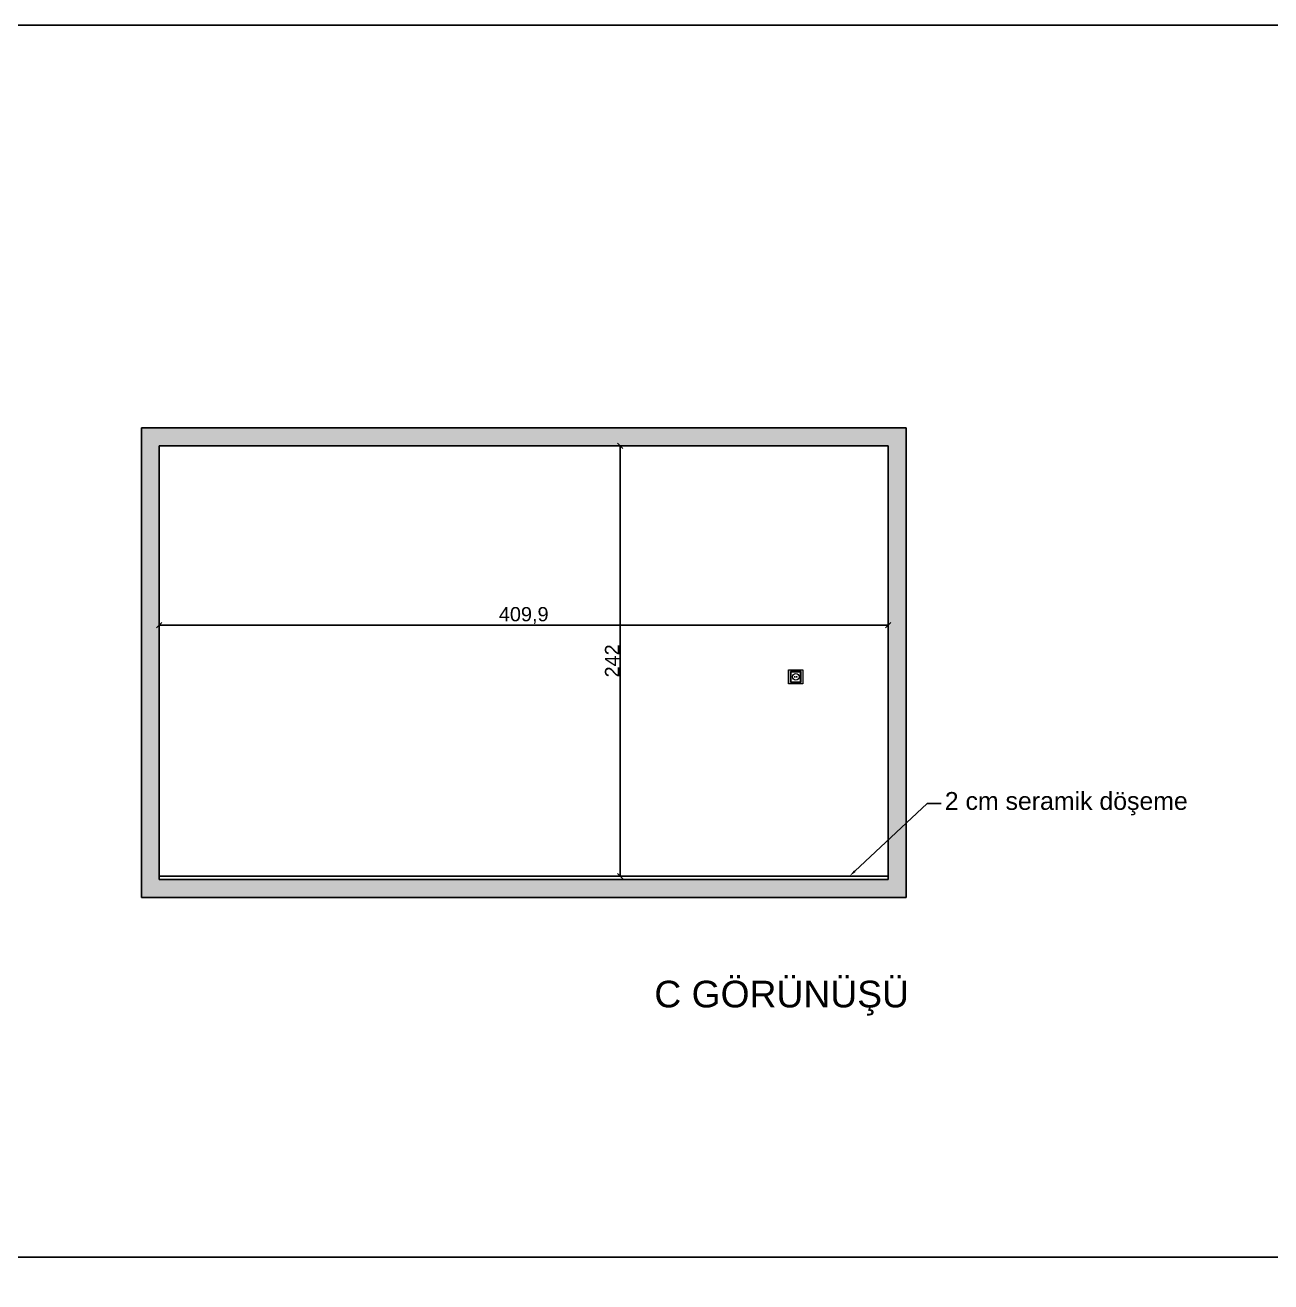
# Model space of a CAD drawing. Header units: millimetres. Extents: x 1064 to 14043, y 831 to 5538.
# Drawn here: x 4731 to 5432, y 1510 to 2217 of the extents above; entities that cross this region are included whole.
import ezdxf
from ezdxf import colors
from ezdxf.entities.mleader import LeaderData, LeaderLine
from ezdxf.math import Vec2, Vec3

# ---------------------------------------------------------------- set-up
doc = ezdxf.new("R2010")
doc.units = ezdxf.units.MM
doc.set_wipeout_variables(frame=1)
doc.layers.add('5_ID-Electrical _Priz', color=3, linetype='Continuous', lineweight=0)
doc.styles.get("Standard").update_dxf_attribs({"font": 'arial.ttf'})
doc.dimstyles.new('ISO-25', dxfattribs={"dimtxt": 8, "dimasz": 3, "dimexe": 1.25, "dimexo": 0.625, "dimtad": 1, "dimdec": 1, "dimtxsty": 'Standard', "dimblk": 'OBLIQUE', "dimcen": 2.5, "dimse1": 1, "dimse2": 1, "dimadec": 0, "dimazin": 0, "dimtfac": 1, "dimtdec": 1, "dimtmove": 0, "dimatfit": 3, "dimldrblk": 'OBLIQUE', "dimfxl": 1, "dimarcsym": 0})

# ---------------------------------------------------------------- blocks, each defined once
blk = doc.blocks.new('_Oblique')
at = {"color": 0, "linetype": 'ByBlock', "lineweight": -2}
blk.add_line((-0.5, -0.5), (0.5, 0.5), dxfattribs=at)
blk = doc.blocks.new('*D17')
at = {"color": 0, "lineweight": -2, "transparency": 16777216}
blk.add_line((5066.12, 1738.08), (5066.12, 1980.08), dxfattribs=at)
at = {"layer": 'Defpoints', "color": 0, "transparency": 16777216}
for p in [(5066.12, 1980.08), (5079.83, 1980.08), (5079.83, 1738.08)]:
    blk.add_point(p, dxfattribs=at)
at = {"color": 0, "lineweight": -2, "transparency": 16777216, "xscale": 3, "yscale": 3, "zscale": 3}
for p, rotation in [((5066.12, 1980.08), 90), ((5066.12, 1738.08), 270)]:
    blk.add_blockref('_Oblique', p, dxfattribs=dict(at, rotation=rotation))
at = {"color": 0, "transparency": 16777216, "insert": (5061.48, 1859.08), "char_height": 8, "attachment_point": 5, "rotation": 90}
blk.add_mtext('242', dxfattribs=at)
blk = doc.blocks.new('*D18')
at = {"color": 0, "lineweight": -2, "transparency": 16777216}
blk.add_line((4806.86, 1879.16), (5216.76, 1879.16), dxfattribs=at)
at = {"layer": 'Defpoints', "color": 0, "transparency": 16777216}
for p in [(4806.86, 1886.42), (5216.76, 1886.42), (5216.76, 1879.16)]:
    blk.add_point(p, dxfattribs=at)
at = {"color": 0, "lineweight": -2, "transparency": 16777216, "xscale": 3, "yscale": 3, "zscale": 3, "rotation": 180}
blk.add_blockref('_Oblique', (4806.86, 1879.16), dxfattribs=at)
at = {"color": 0, "lineweight": -2, "transparency": 16777216, "xscale": 3, "yscale": 3, "zscale": 3}
blk.add_blockref('_Oblique', (5216.76, 1879.16), dxfattribs=at)
at = {"color": 0, "transparency": 16777216, "insert": (5011.81, 1884.6), "char_height": 8, "attachment_point": 5}
blk.add_mtext('409,9', dxfattribs=at)
blk = doc.blocks.new('priz')
blk.add_wipeout([(12844.19, 13291.87), (12852.19, 13291.87), (12852.19, 13299.87), (12844.19, 13299.87)]).dxf.layer = '5_ID-Electrical _Priz'
at = {"layer": '5_ID-Electrical _Priz'}
for points in [[(12844.19, 13299.87), (12852.19, 13299.87), (12852.19, 13291.87), (12844.19, 13291.87)], [(12852.12, 13299.8), (12852.12, 13291.95), (12844.27, 13291.95), (12844.27, 13299.8)], [(12851.19, 13298.87), (12845.19, 13298.87), (12845.19, 13292.87), (12851.19, 13292.87)], [(12850.89, 13298.57), (12845.49, 13298.57), (12845.49, 13293.17), (12850.89, 13293.17)]]:
    blk.add_lwpolyline(points, close=True, dxfattribs=at)
for centre, radius in [((12848.2, 13295.85), 1.88), ((12847.6, 13295.88), 0.23), ((12848.72, 13295.87), 0.23)]:
    blk.add_circle(centre, radius, dxfattribs=at)

msp = doc.modelspace()

# ---------------------------------------------------------------- hatches: boundary and pattern name
h = msp.add_hatch()
h.set_pattern_fill('ANSI36', color=256, angle=270)
h.set_pattern_definition([(315, (-2439.0073, -7278.6844), (6.1739261, -1.683798), [7.9375, -1.5875, 0, -1.5875])])
h.paths.add_polyline_path([(5226.76183, 1990.08068), (4796.86183, 1990.08068), (4796.86183, 1726.08068), (5226.76183, 1726.08068)])
h.paths.add_polyline_path([(5216.76183, 1736.08068), (4806.86183, 1736.08068), (4806.86183, 1980.08068), (5216.76183, 1980.08068)], flags=16)

# ---------------------------------------------------------------- linework, layer by layer
for p, q in [((4796.86183, 1990.08068), (4796.86183, 1726.08068)), ((4796.86183, 1990.08068), (5226.76183, 1990.08068)), ((5226.76183, 1726.08068), (5226.76183, 1990.08068)), ((4806.86183, 1980.08068), (4806.86183, 1736.08068)), ((4806.86183, 1980.08068), (5216.76183, 1980.08068)), ((5216.76183, 1736.08068), (5216.76183, 1980.08068)), ((5216.76183, 1980.08068), (5216.76183, 1964.08068)), ((4806.86183, 1738.08068), (5216.76183, 1738.08068)), ((4806.86183, 1736.08068), (5216.76183, 1736.08068)), ((4796.86183, 1726.08068), (5226.76183, 1726.08068))]:
    msp.add_line(p, q)
for points in [[(2303.36581, 2216.57565), (6611.18755, 2216.57565), (6611.18755, 1523.72753), (2303.36581, 1523.72753)], [(2303.36581, 1523.72753), (6611.18755, 1523.72753), (6611.18755, 830.8794), (2303.36581, 830.8794)]]:
    msp.add_lwpolyline(points, close=True)

# ---------------------------------------------------------------- texts
at = {"color": 1, "insert": (5085.24746, 1679.21473), "char_height": 15, "width": 172.095613, "attachment_point": 1}
msp.add_mtext('C GÖRÜNÜŞÜ', dxfattribs=at)

# ---------------------------------------------------------------- dimensions: what is measured, and where the dimension line sits
dim = msp.add_linear_dim(base=(5066.12409, 1980.08068), p1=(5079.82533, 1738.08068), p2=(5079.82533, 1980.08068), angle=90, dimstyle='ISO-25')
dim.commit()
dim.dimension.update_dxf_attribs({"geometry": '*D17', "text_midpoint": (5061.48272, 1859.08068)})
dim = msp.add_linear_dim(base=(5216.76183, 1879.16402), p1=(4806.86183, 1886.41562), p2=(5216.76183, 1886.41562), dimstyle='ISO-25')
dim.commit()
dim.dimension.update_dxf_attribs({"geometry": '*D18', "text_midpoint": (5011.81183, 1884.59666)})

# ---------------------------------------------------------------- leaders
at = {"color": 6}
ml = msp.add_multileader_mtext('Standard', dxfattribs=at)
ml.set_content('2 cm seramik döşeme', color=6)
ml.set_leader_properties()
ml.build(insert=Vec2(0, 0))
ctx = ml.context
ctx.base_point, ctx.char_height, ctx.plane_origin = Vec3(5246.56976, 1778.94223), 10, Vec3(5197.45431, 1738.08068)
notes = []
notes.append((ctx, [(0, (1, 1, 0), (5238.56976, 1778.94223), (1, 0), 8, [(0, [(5195.05431, 1738.08068)], 0, [])])]))
ctx.mtext.insert, ctx.mtext.flow_direction = Vec3(5248.56976, 1785.30989), 5
for ctx, leaders in notes:
    for number, flags, end, landing, length, lines in leaders:
        leader = LeaderData()
        leader.index, (leader.has_last_leader_line, leader.has_dogleg_vector, leader.attachment_direction) = number, flags
        leader.last_leader_point, leader.dogleg_vector, leader.dogleg_length = Vec3(end), Vec3(landing), length
        for number, points, colour, breaks in lines:
            line = LeaderLine()
            line.index, line.vertices, line.color, line.breaks = number, Vec3.list(points), colors.encode_raw_color(colour), breaks
            leader.lines.append(line)
        ctx.leaders.append(leader)

# ---------------------------------------------------------------- next in the draw order: block references
at = {"layer": '5_ID-Electrical _Priz'}
msp.add_blockref('priz', (-7683.43177, -11445.79211), dxfattribs=at)

doc.saveas('drawing.dxf')
